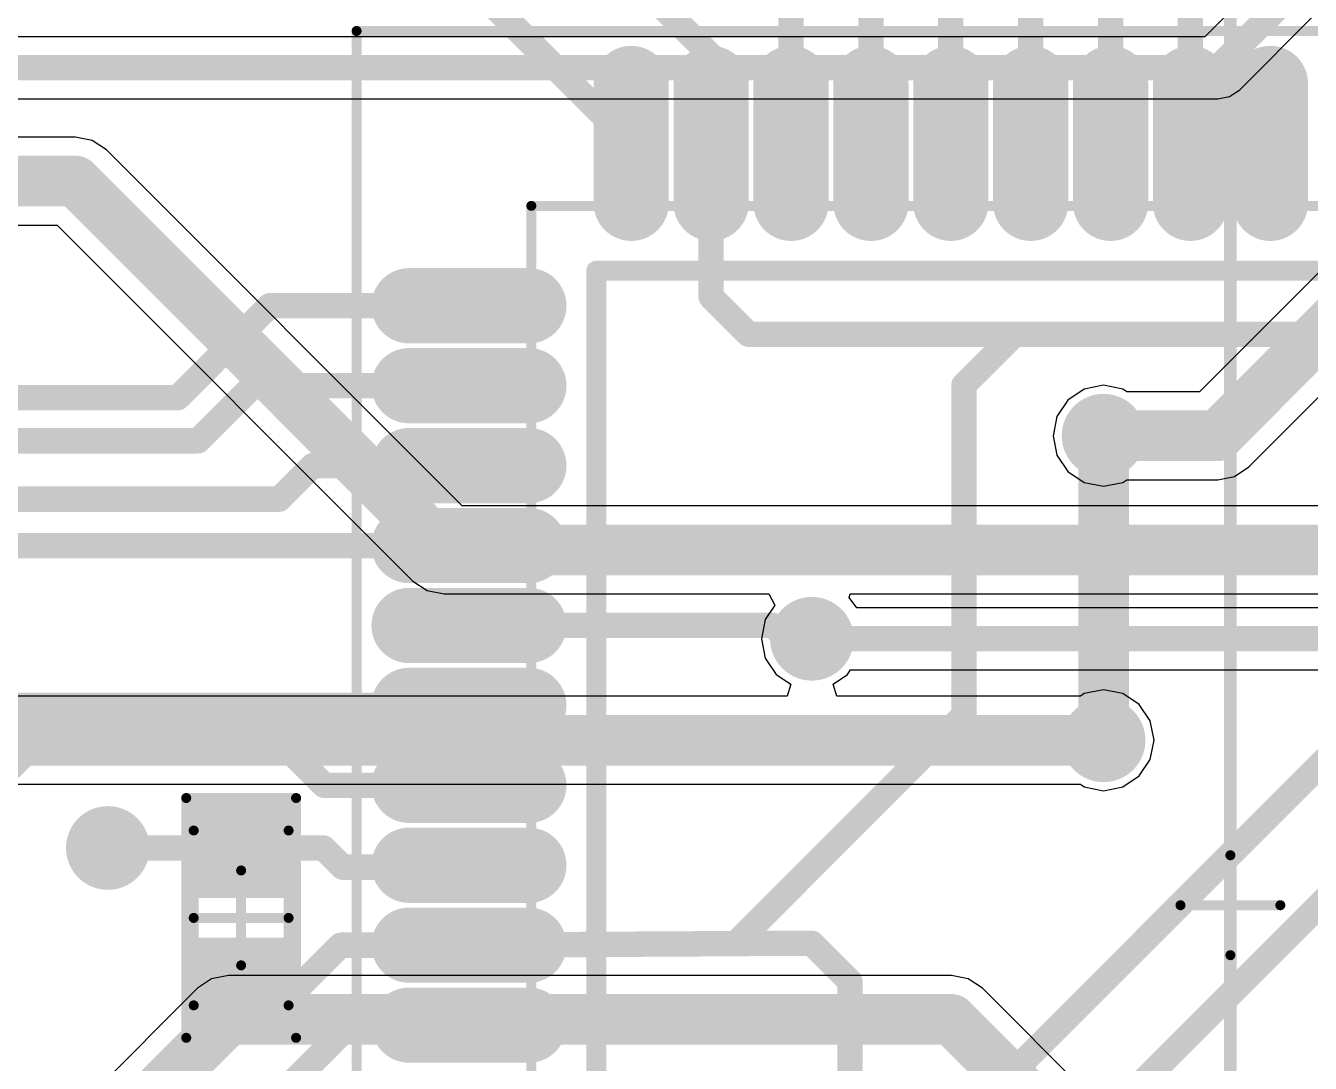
# Model space of a CAD drawing. Extents: x 6.31 to 9.67, y 3.49 to 7.65.
# Drawn here: x 7.515 to 8.021, y 6.61 to 7.019 of the extents above; entities that cross this region are included whole.
import ezdxf

# ---------------------------------------------------------------- set-up
doc = ezdxf.new("R2010")
doc.units = 0
for name, color, linetype in [('BOTTOMLAYER', 5, 'CONTINUOUS'), ('BOTTOMSOLDER', 6, 'CONTINUOUS'), ('MECHANICAL10', 56, 'CONTINUOUS'), ('MECHANICAL13', 56, 'CONTINUOUS'), ('MECHANICAL15', 56, 'CONTINUOUS'), ('MULTILAYER', 9, 'CONTINUOUS'), ('TOPLAYER', 1, 'CONTINUOUS'), ('TOPOVERLAY', 2, 'CONTINUOUS'), ('TOPPASTE', 8, 'CONTINUOUS'), ('TOPSOLDER', 216, 'CONTINUOUS')]:
    doc.layers.add(name, color=color, linetype=linetype)

msp = doc.modelspace()

# ---------------------------------------------------------------- linework, layer by layer
at = {"layer": 'BOTTOMLAYER'}
for p, q in [((7.99699, 6.84483), (8.25691, 7.10475)), ((8.20326, 7.10013), (7.97755, 6.87442)), ((8.00527, 7.03993), (7.97966, 7.01432)), ((7.99338, 6.99343), (8.02258, 7.02263)), ((7.97966, 7.01432), (7.28501, 7.01432)), ((7.28501, 6.98985), (7.98473, 6.98985)), ((7.98473, 6.98985), (7.98941, 6.99078)), ((7.98941, 6.99078), (7.99338, 6.99343)), ((7.99338, 6.99343), (7.99338, 6.99343)), ((7.99338, 6.99343), (7.99338, 6.99343)), ((7.53437, 6.97477), (7.01337, 6.97477)), ((7.54101, 6.97345), (7.53437, 6.97477)), ((7.54663, 6.96969), (7.54101, 6.97345)), ((7.68691, 6.82942), (7.54663, 6.96969)), ((7.01337, 6.94011), (7.52719, 6.94011)), ((7.52719, 6.94011), (7.66747, 6.79983)), ((7.93212, 6.87545), (7.92567, 6.87114)), ((7.93973, 6.87697), (7.93212, 6.87545)), ((7.94734, 6.87545), (7.93973, 6.87697)), ((7.94889, 6.87442), (7.94734, 6.87545)), ((7.97755, 6.87442), (7.94889, 6.87442)), ((7.92567, 6.87114), (7.92136, 6.86469)), ((7.92136, 6.86469), (7.91985, 6.85708)), ((7.91985, 6.85708), (7.92136, 6.84947)), ((7.92136, 6.84947), (7.92567, 6.84302)), ((7.92567, 6.84302), (7.93212, 6.83871)), ((7.99136, 6.84107), (7.99699, 6.84483)), ((7.99699, 6.84483), (7.99699, 6.84483)), ((7.99699, 6.84483), (7.99699, 6.84483)), ((7.93212, 6.83871), (7.93973, 6.8372)), ((7.93973, 6.8372), (7.94734, 6.83871)), ((7.94734, 6.83871), (7.94889, 6.83975)), ((7.94889, 6.83975), (7.98473, 6.83975)), ((7.98473, 6.83975), (7.99136, 6.84107)), ((8.27755, 6.82942), (7.68691, 6.82942)), ((7.66747, 6.79983), (7.66747, 6.79983)), ((7.66747, 6.79983), (7.66747, 6.79983)), ((7.66747, 6.79983), (7.66747, 6.79983)), ((7.66747, 6.79983), (7.66747, 6.79983)), ((7.66747, 6.79983), (7.66747, 6.79983)), ((7.66747, 6.79983), (7.66747, 6.79983)), ((7.66747, 6.79983), (7.66747, 6.79983)), ((7.66747, 6.79983), (7.66747, 6.79983)), ((7.66747, 6.79983), (7.66747, 6.79983)), ((7.66747, 6.79983), (7.66747, 6.79983)), ((7.66747, 6.79983), (7.66747, 6.79983)), ((7.66747, 6.79983), (7.6731, 6.79607)), ((7.6731, 6.79607), (7.67973, 6.79475)), ((7.67973, 6.79475), (7.80778, 6.79475)), ((7.80778, 6.79475), (7.81013, 6.79034)), ((7.83945, 6.79333), (7.83988, 6.79475)), ((7.84243, 6.78932), (7.83945, 6.79333)), ((7.83988, 6.79475), (8.28473, 6.79475)), ((7.81013, 6.79034), (7.80636, 6.78469)), ((8.08973, 6.78932), (7.84243, 6.78932)), ((7.80636, 6.78469), (7.80485, 6.77708)), ((7.80485, 6.77708), (7.80636, 6.76947)), ((7.80636, 6.76947), (7.81067, 6.76302)), ((7.81067, 6.76302), (7.81639, 6.7592)), ((7.83307, 6.7592), (7.83879, 6.76302)), ((7.83879, 6.76302), (7.84001, 6.76485)), ((7.84001, 6.76485), (8.08466, 6.76485)), ((7.81639, 6.7592), (7.81494, 6.75442)), ((7.83452, 6.75442), (7.83307, 6.7592)), ((7.93973, 6.75697), (7.93212, 6.75545)), ((7.94734, 6.75545), (7.93973, 6.75697)), ((7.81494, 6.75442), (7.49973, 6.75442)), ((7.93057, 6.75442), (7.83452, 6.75442)), ((7.93212, 6.75545), (7.93057, 6.75442)), ((7.95379, 6.75114), (7.94734, 6.75545)), ((7.9581, 6.74469), (7.95379, 6.75114)), ((7.95961, 6.73708), (7.9581, 6.74469)), ((7.9581, 6.72947), (7.95961, 6.73708)), ((7.95379, 6.72302), (7.9581, 6.72947)), ((7.94734, 6.71871), (7.95379, 6.72302)), ((7.50691, 6.71975), (7.93057, 6.71975)), ((7.93057, 6.71975), (7.93212, 6.71871)), ((7.93212, 6.71871), (7.93973, 6.7172)), ((7.93973, 6.7172), (7.94734, 6.71871)), ((7.5881, 6.6431), (7.58247, 6.63934)), ((7.59473, 6.64442), (7.5881, 6.6431)), ((7.87973, 6.64442), (7.59473, 6.64442)), ((7.88636, 6.6431), (7.87973, 6.64442)), ((7.89199, 6.63934), (7.88636, 6.6431)), ((7.58247, 6.63934), (7.38255, 6.43942)), ((8.09191, 6.43942), (7.89199, 6.63934))]:
    msp.add_line(p, q, dxfattribs=at)
for points, const_width in [([(7.98473, 6.85708), (8.24973, 7.12208)], 0.02), ([(7.98473, 7.00208), (8.02473, 7.04208)], 0.01), ([(7.26973, 7.00208), (7.98473, 7.00208)], 0.01), ([(6.97508, 6.95744), (7.53437, 6.95744)], 0.02), ([(7.53437, 6.95744), (7.67973, 6.81208)], 0.02), ([(7.93973, 6.85708), (7.98473, 6.85708)], 0.02), ([(7.67973, 6.81208), (8.28473, 6.81208)], 0.02), ([(7.82473, 6.77708), (8.08973, 6.77708)], 0.01), ([(7.49973, 6.73708), (7.93973, 6.73708)], 0.02), ([(7.38973, 6.42208), (7.59473, 6.62708)], 0.02), ([(7.59473, 6.62708), (7.87973, 6.62708)], 0.02), ([(7.87973, 6.62708), (8.08473, 6.42208)], 0.02)]:
    msp.add_lwpolyline(points, dxfattribs=dict(at, const_width=const_width))
for points, const_width in [([(7.98223, 7.00208, 1), (7.98723, 7.00208, 1)], 0.005), ([(7.98223, 7.00208, 1), (7.98723, 7.00208, 1)], 0.005), ([(7.52937, 6.95744, 1), (7.53937, 6.95744, 1)], 0.01), ([(7.52937, 6.95744, 1), (7.53937, 6.95744, 1)], 0.01), ([(7.93348, 6.85708, 1), (7.94598, 6.85708, 1)], 0.0125), ([(7.93473, 6.85708, 1), (7.94473, 6.85708, 1)], 0.01), ([(7.97973, 6.85708, 1), (7.98973, 6.85708, 1)], 0.01), ([(7.97973, 6.85708, 1), (7.98973, 6.85708, 1)], 0.01), ([(7.67473, 6.81208, 1), (7.68473, 6.81208, 1)], 0.01), ([(7.67473, 6.81208, 1), (7.68473, 6.81208, 1)], 0.01), ([(7.81848, 6.77708, 1), (7.83098, 6.77708, 1)], 0.0125), ([(7.82223, 6.77708, 1), (7.82723, 6.77708, 1)], 0.005), ([(7.93348, 6.73708, 1), (7.94598, 6.73708, 1)], 0.0125), ([(7.93473, 6.73708, 1), (7.94473, 6.73708, 1)], 0.01), ([(7.54092, 6.69464, 1), (7.55342, 6.69464, 1)], 0.0125), ([(7.58973, 6.62708, 1), (7.59973, 6.62708, 1)], 0.01), ([(7.58973, 6.62708, 1), (7.59973, 6.62708, 1)], 0.01), ([(7.87473, 6.62708, 1), (7.88473, 6.62708, 1)], 0.01), ([(7.87473, 6.62708, 1), (7.88473, 6.62708, 1)], 0.01)]:
    msp.add_lwpolyline(points, format="xyb", close=True, dxfattribs=dict(at, const_width=const_width))
at = {"layer": 'BOTTOMSOLDER', "const_width": 0.0165}
for points in [[(7.93148, 6.85708, 1), (7.94798, 6.85708, 1)], [(7.81648, 6.77708, 1), (7.83298, 6.77708, 1)], [(7.93148, 6.73708, 1), (7.94798, 6.73708, 1)], [(7.53892, 6.69464, 1), (7.55542, 6.69464, 1)]]:
    msp.add_lwpolyline(points, format="xyb", close=True, dxfattribs=at)
at = {"layer": 'MECHANICAL10', "const_width": 0.005}
msp.add_lwpolyline([(7.98973, 3.49708), (7.98973, 7.64708)], dxfattribs=at)
at = {"layer": 'MECHANICAL13', "const_width": 0.00394}
for points in [[(7.71414, 6.94767), (8.26532, 6.94767)], [(7.71414, 6.39649), (7.71414, 6.94767)], [(7.58103, 6.70153), (7.61843, 6.70153)], [(7.58103, 6.63263), (7.58103, 6.70153)], [(7.61843, 6.63263), (7.61843, 6.70153)], [(7.58103, 6.63263), (7.61843, 6.63263)]]:
    msp.add_lwpolyline(points, dxfattribs=at)
at = {"layer": 'MECHANICAL13', "const_width": 0.00197}
for points in [[(7.71315, 6.94767, 1), (7.71512, 6.94767, 1)], [(7.71315, 6.94767, 1), (7.71512, 6.94767, 1)], [(7.58004, 6.70153, 1), (7.58201, 6.70153, 1)], [(7.58004, 6.70153, 1), (7.58201, 6.70153, 1)], [(7.61745, 6.70153, 1), (7.61941, 6.70153, 1)], [(7.61745, 6.70153, 1), (7.61941, 6.70153, 1)], [(7.58004, 6.63263, 1), (7.58201, 6.63263, 1)], [(7.58004, 6.63263, 1), (7.58201, 6.63263, 1)], [(7.61745, 6.63263, 1), (7.61941, 6.63263, 1)], [(7.61745, 6.63263, 1), (7.61941, 6.63263, 1)]]:
    msp.add_lwpolyline(points, format="xyb", close=True, dxfattribs=at)
at = {"layer": 'MECHANICAL15', "const_width": 0.00394}
for points in [[(7.64524, 7.01657), (8.33422, 7.01657)], [(7.64524, 6.32759), (7.64524, 7.01657)], [(7.57808, 6.71433), (7.62138, 6.71433)], [(7.57808, 6.61984), (7.57808, 6.71433)], [(7.62138, 6.61984), (7.62138, 6.71433)], [(7.98973, 6.6524), (7.98973, 6.69177)], [(7.59973, 6.64838), (7.59973, 6.68578)], [(7.97004, 6.67208), (8.00941, 6.67208)], [(7.58103, 6.66708), (7.61843, 6.66708)], [(7.57808, 6.61984), (7.62138, 6.61984)]]:
    msp.add_lwpolyline(points, dxfattribs=at)
at = {"layer": 'MECHANICAL15', "const_width": 0.00197}
for points in [[(7.64426, 7.01657, 1), (7.64623, 7.01657, 1)], [(7.64426, 7.01657, 1), (7.64623, 7.01657, 1)], [(7.57709, 6.71433, 1), (7.57906, 6.71433, 1)], [(7.57709, 6.71433, 1), (7.57906, 6.71433, 1)], [(7.6204, 6.71433, 1), (7.62237, 6.71433, 1)], [(7.6204, 6.71433, 1), (7.62237, 6.71433, 1)], [(7.98874, 6.69177, 1), (7.99071, 6.69177, 1)], [(7.59874, 6.68578, 1), (7.60071, 6.68578, 1)], [(7.96906, 6.67208, 1), (7.97103, 6.67208, 1)], [(8.00843, 6.67208, 1), (8.0104, 6.67208, 1)], [(7.58004, 6.66708, 1), (7.58201, 6.66708, 1)], [(7.61745, 6.66708, 1), (7.61941, 6.66708, 1)], [(7.59874, 6.64838, 1), (7.60071, 6.64838, 1)], [(7.98874, 6.6524, 1), (7.99071, 6.6524, 1)], [(7.57709, 6.61984, 1), (7.57906, 6.61984, 1)], [(7.57709, 6.61984, 1), (7.57906, 6.61984, 1)], [(7.6204, 6.61984, 1), (7.62237, 6.61984, 1)], [(7.6204, 6.61984, 1), (7.62237, 6.61984, 1)]]:
    msp.add_lwpolyline(points, format="xyb", close=True, dxfattribs=at)
at = {"layer": 'MULTILAYER', "const_width": 0.0125}
for points in [[(7.93348, 6.85708, 1), (7.94598, 6.85708, 1)], [(7.81848, 6.77708, 1), (7.83098, 6.77708, 1)], [(7.93348, 6.73708, 1), (7.94598, 6.73708, 1)], [(7.54092, 6.69464, 1), (7.55342, 6.69464, 1)]]:
    msp.add_lwpolyline(points, format="xyb", close=True, dxfattribs=at)
at = {"layer": 'TOPLAYER'}
for points, const_width in [([(7.848, 6.97228), (7.848, 7.42035)], 0.01), ([(7.57973, 7.14606), (7.75351, 6.97228)], 0.01), ([(7.87949, 6.97228), (7.87949, 7.13185)], 0.01), ([(7.91099, 6.97228), (7.91099, 7.07582)], 0.01), ([(7.8165, 6.97228), (7.8165, 7.0563)], 0.01), ([(7.94248, 6.97228), (7.94248, 7.04984)], 0.01), ([(7.97398, 6.97228), (7.97398, 7.03634)], 0.01), ([(7.76217, 7.02964), (7.785, 7.00681)], 0.01), ([(7.785, 6.97228), (7.785, 7.00681)], 0.01), ([(7.75351, 6.9959), (7.75351, 6.94866)], 0.02165), ([(7.785, 6.9959), (7.785, 6.94866)], 0.02165), ([(7.8165, 6.9959), (7.8165, 6.94866)], 0.02165), ([(7.848, 6.9959), (7.848, 6.94866)], 0.02165), ([(7.87949, 6.9959), (7.87949, 6.94866)], 0.02165), ([(7.91099, 6.9959), (7.91099, 6.94866)], 0.02165), ([(7.94248, 6.9959), (7.94248, 6.94866)], 0.02165), ([(7.97398, 6.9959), (7.97398, 6.94866)], 0.02165), ([(8.00548, 6.9959), (8.00548, 6.94866)], 0.02165), ([(7.785, 6.91181), (7.785, 6.97228)], 0.01), ([(7.71315, 6.9083), (7.66591, 6.9083)], 0.02165), ([(7.57473, 6.87208), (7.61095, 6.9083)], 0.01), ([(7.61095, 6.9083), (7.68953, 6.9083)], 0.01), ([(7.785, 6.91181), (7.79973, 6.89708)], 0.01), ([(7.79973, 6.89708), (7.90473, 6.89708)], 0.01), ([(7.88473, 6.87708), (7.90473, 6.89708)], 0.01), ([(7.90473, 6.89708), (8.04973, 6.89708)], 0.01), ([(7.71315, 6.87681), (7.66591, 6.87681)], 0.02165), ([(7.58273, 6.85508), (7.60445, 6.87681)], 0.01), ([(7.60445, 6.87681), (7.68953, 6.87681)], 0.01), ([(7.88473, 6.74708), (7.88473, 6.87708)], 0.01), ([(7.18973, 6.87208), (7.57473, 6.87208)], 0.01), ([(7.93973, 6.73708), (7.93973, 6.85708)], 0.02), ([(7.46773, 6.85508), (7.58273, 6.85508)], 0.01), ([(7.71315, 6.84531), (7.66591, 6.84531)], 0.02165), ([(7.61473, 6.83208), (7.62796, 6.84531)], 0.01), ([(7.62796, 6.84531), (7.68953, 6.84531)], 0.01), ([(7.47473, 6.83208), (7.61473, 6.83208)], 0.01), ([(7.71315, 6.81382), (7.66591, 6.81382)], 0.02165), ([(7.49146, 6.81382), (7.68953, 6.81382)], 0.01), ([(7.78973, 6.49208), (8.09997, 6.80232)], 0.01), ([(7.71315, 6.78232), (7.66591, 6.78232)], 0.02165), ([(7.68953, 6.78232), (7.80949, 6.78232)], 0.01), ([(7.80949, 6.78232), (7.81473, 6.77708)], 0.01), ([(7.79973, 6.44708), (8.13146, 6.77882)], 0.01), ([(7.81473, 6.77708), (7.82473, 6.77708)], 0.01), ([(7.71315, 6.75082), (7.66591, 6.75082)], 0.02165), ([(7.50347, 6.75082), (7.68953, 6.75082)], 0.01), ([(7.79473, 6.65708), (7.88473, 6.74708)], 0.01), ([(7.49473, 6.71208), (7.51473, 6.73208)], 0.01), ([(7.51473, 6.73208), (7.61973, 6.73208)], 0.01), ([(7.61973, 6.73208), (7.63248, 6.71933)], 0.01), ([(7.71315, 6.71933), (7.66591, 6.71933)], 0.02165), ([(7.63248, 6.71933), (7.68953, 6.71933)], 0.01), ([(7.54717, 6.69464), (7.59973, 6.69464)], 0.01), ([(7.59973, 6.69464), (7.63217, 6.69464)], 0.01), ([(7.63217, 6.69464), (7.63973, 6.68708)], 0.01), ([(7.71315, 6.68783), (7.66591, 6.68783)], 0.02165), ([(7.63973, 6.68708), (7.68878, 6.68708)], 0.01), ([(7.68878, 6.68708), (7.68953, 6.68783)], 0.01), ([(7.71315, 6.65634), (7.66591, 6.65634)], 0.02165), ([(7.62217, 6.63952), (7.63898, 6.65634)], 0.01), ([(7.63898, 6.65634), (7.68953, 6.65634)], 0.01), ([(7.68953, 6.65634), (7.79973, 6.65699)], 0.01), ([(7.79473, 6.65708), (7.82473, 6.65708)], 0.01), ([(7.82473, 6.65708), (7.83973, 6.64208)], 0.01), ([(7.59973, 6.63952), (7.62217, 6.63952)], 0.01), ([(7.83973, 6.58208), (7.83973, 6.64208)], 0.01), ([(7.71315, 6.62484), (7.66591, 6.62484)], 0.02165), ([(7.56973, 6.55208), (7.64248, 6.62484)], 0.01), ([(7.64248, 6.62484), (7.68953, 6.62484)], 0.01)]:
    msp.add_lwpolyline(points, dxfattribs=dict(at, const_width=const_width))
for points, const_width in [([(7.7825, 7.00681, 1), (7.7875, 7.00681, 1)], 0.005), ([(7.7825, 7.00681, 1), (7.7875, 7.00681, 1)], 0.005), ([(7.7481, 6.9959, 1), (7.75892, 6.9959, 1)], 0.01083), ([(7.77959, 6.9959, 1), (7.79042, 6.9959, 1)], 0.01083), ([(7.81109, 6.9959, 1), (7.82191, 6.9959, 1)], 0.01083), ([(7.84258, 6.9959, 1), (7.85341, 6.9959, 1)], 0.01083), ([(7.87408, 6.9959, 1), (7.88491, 6.9959, 1)], 0.01083), ([(7.90558, 6.9959, 1), (7.9164, 6.9959, 1)], 0.01083), ([(7.93707, 6.9959, 1), (7.9479, 6.9959, 1)], 0.01083), ([(7.96857, 6.9959, 1), (7.97939, 6.9959, 1)], 0.01083), ([(8.00006, 6.9959, 1), (8.01089, 6.9959, 1)], 0.01083), ([(7.75101, 6.97228, 1), (7.75601, 6.97228, 1)], 0.005), ([(7.7825, 6.97228, 1), (7.7875, 6.97228, 1)], 0.005), ([(7.7825, 6.97228, 1), (7.7875, 6.97228, 1)], 0.005), ([(7.814, 6.97228, 1), (7.819, 6.97228, 1)], 0.005), ([(7.8455, 6.97228, 1), (7.8505, 6.97228, 1)], 0.005), ([(7.87699, 6.97228, 1), (7.88199, 6.97228, 1)], 0.005), ([(7.90849, 6.97228, 1), (7.91349, 6.97228, 1)], 0.005), ([(7.93998, 6.97228, 1), (7.94498, 6.97228, 1)], 0.005), ([(7.97148, 6.97228, 1), (7.97648, 6.97228, 1)], 0.005), ([(7.7481, 6.94866, 1), (7.75892, 6.94866, 1)], 0.01083), ([(7.77959, 6.94866, 1), (7.79042, 6.94866, 1)], 0.01083), ([(7.81109, 6.94866, 1), (7.82191, 6.94866, 1)], 0.01083), ([(7.84258, 6.94866, 1), (7.85341, 6.94866, 1)], 0.01083), ([(7.87408, 6.94866, 1), (7.88491, 6.94866, 1)], 0.01083), ([(7.90558, 6.94866, 1), (7.9164, 6.94866, 1)], 0.01083), ([(7.93707, 6.94866, 1), (7.9479, 6.94866, 1)], 0.01083), ([(7.96857, 6.94866, 1), (7.97939, 6.94866, 1)], 0.01083), ([(8.00006, 6.94866, 1), (8.01089, 6.94866, 1)], 0.01083), ([(7.6605, 6.9083, 1), (7.67132, 6.9083, 1)], 0.01083), ([(7.70774, 6.9083, 1), (7.71857, 6.9083, 1)], 0.01083), ([(7.60845, 6.9083, 1), (7.61345, 6.9083, 1)], 0.005), ([(7.60845, 6.9083, 1), (7.61345, 6.9083, 1)], 0.005), ([(7.68703, 6.9083, 1), (7.69203, 6.9083, 1)], 0.005), ([(7.7825, 6.91181, 1), (7.7875, 6.91181, 1)], 0.005), ([(7.7825, 6.91181, 1), (7.7875, 6.91181, 1)], 0.005), ([(7.79723, 6.89708, 1), (7.80223, 6.89708, 1)], 0.005), ([(7.79723, 6.89708, 1), (7.80223, 6.89708, 1)], 0.005), ([(7.90223, 6.89708, 1), (7.90723, 6.89708, 1)], 0.005), ([(7.90223, 6.89708, 1), (7.90723, 6.89708, 1)], 0.005), ([(7.90223, 6.89708, 1), (7.90723, 6.89708, 1)], 0.005), ([(7.6605, 6.87681, 1), (7.67132, 6.87681, 1)], 0.01083), ([(7.70774, 6.87681, 1), (7.71857, 6.87681, 1)], 0.01083), ([(7.60195, 6.87681, 1), (7.60695, 6.87681, 1)], 0.005), ([(7.60195, 6.87681, 1), (7.60695, 6.87681, 1)], 0.005), ([(7.68703, 6.87681, 1), (7.69203, 6.87681, 1)], 0.005), ([(7.88223, 6.87708, 1), (7.88723, 6.87708, 1)], 0.005), ([(7.88223, 6.87708, 1), (7.88723, 6.87708, 1)], 0.005), ([(7.57223, 6.87208, 1), (7.57723, 6.87208, 1)], 0.005), ([(7.57223, 6.87208, 1), (7.57723, 6.87208, 1)], 0.005), ([(7.93348, 6.85708, 1), (7.94598, 6.85708, 1)], 0.0125), ([(7.93473, 6.85708, 1), (7.94473, 6.85708, 1)], 0.01), ([(7.58023, 6.85508, 1), (7.58523, 6.85508, 1)], 0.005), ([(7.58023, 6.85508, 1), (7.58523, 6.85508, 1)], 0.005), ([(7.6605, 6.84531, 1), (7.67132, 6.84531, 1)], 0.01083), ([(7.70774, 6.84531, 1), (7.71857, 6.84531, 1)], 0.01083), ([(7.62546, 6.84531, 1), (7.63046, 6.84531, 1)], 0.005), ([(7.62546, 6.84531, 1), (7.63046, 6.84531, 1)], 0.005), ([(7.68703, 6.84531, 1), (7.69203, 6.84531, 1)], 0.005), ([(7.61223, 6.83208, 1), (7.61723, 6.83208, 1)], 0.005), ([(7.61223, 6.83208, 1), (7.61723, 6.83208, 1)], 0.005), ([(7.6605, 6.81382, 1), (7.67132, 6.81382, 1)], 0.01083), ([(7.70774, 6.81382, 1), (7.71857, 6.81382, 1)], 0.01083), ([(7.68703, 6.81382, 1), (7.69203, 6.81382, 1)], 0.005), ([(7.6605, 6.78232, 1), (7.67132, 6.78232, 1)], 0.01083), ([(7.70774, 6.78232, 1), (7.71857, 6.78232, 1)], 0.01083), ([(7.68703, 6.78232, 1), (7.69203, 6.78232, 1)], 0.005), ([(7.80699, 6.78232, 1), (7.81199, 6.78232, 1)], 0.005), ([(7.80699, 6.78232, 1), (7.81199, 6.78232, 1)], 0.005), ([(7.81848, 6.77708, 1), (7.83098, 6.77708, 1)], 0.0125), ([(7.81223, 6.77708, 1), (7.81723, 6.77708, 1)], 0.005), ([(7.81223, 6.77708, 1), (7.81723, 6.77708, 1)], 0.005), ([(7.82223, 6.77708, 1), (7.82723, 6.77708, 1)], 0.005), ([(7.6605, 6.75082, 1), (7.67132, 6.75082, 1)], 0.01083), ([(7.70774, 6.75082, 1), (7.71857, 6.75082, 1)], 0.01083), ([(7.68703, 6.75082, 1), (7.69203, 6.75082, 1)], 0.005), ([(7.88223, 6.74708, 1), (7.88723, 6.74708, 1)], 0.005), ([(7.88223, 6.74708, 1), (7.88723, 6.74708, 1)], 0.005), ([(7.93348, 6.73708, 1), (7.94598, 6.73708, 1)], 0.0125), ([(7.93473, 6.73708, 1), (7.94473, 6.73708, 1)], 0.01), ([(7.51223, 6.73208, 1), (7.51723, 6.73208, 1)], 0.005), ([(7.51223, 6.73208, 1), (7.51723, 6.73208, 1)], 0.005), ([(7.61723, 6.73208, 1), (7.62223, 6.73208, 1)], 0.005), ([(7.61723, 6.73208, 1), (7.62223, 6.73208, 1)], 0.005), ([(7.6605, 6.71933, 1), (7.67132, 6.71933, 1)], 0.01083), ([(7.70774, 6.71933, 1), (7.71857, 6.71933, 1)], 0.01083), ([(7.62998, 6.71933, 1), (7.63498, 6.71933, 1)], 0.005), ([(7.62998, 6.71933, 1), (7.63498, 6.71933, 1)], 0.005), ([(7.68703, 6.71933, 1), (7.69203, 6.71933, 1)], 0.005), ([(7.54092, 6.69464, 1), (7.55342, 6.69464, 1)], 0.0125), ([(7.54467, 6.69464, 1), (7.54967, 6.69464, 1)], 0.005), ([(7.59723, 6.69464, 1), (7.60223, 6.69464, 1)], 0.005), ([(7.59723, 6.69464, 1), (7.60223, 6.69464, 1)], 0.005), ([(7.62967, 6.69464, 1), (7.63467, 6.69464, 1)], 0.005), ([(7.62967, 6.69464, 1), (7.63467, 6.69464, 1)], 0.005), ([(7.6605, 6.68783, 1), (7.67132, 6.68783, 1)], 0.01083), ([(7.70774, 6.68783, 1), (7.71857, 6.68783, 1)], 0.01083), ([(7.63723, 6.68708, 1), (7.64223, 6.68708, 1)], 0.005), ([(7.63723, 6.68708, 1), (7.64223, 6.68708, 1)], 0.005), ([(7.68628, 6.68708, 1), (7.69128, 6.68708, 1)], 0.005), ([(7.68628, 6.68708, 1), (7.69128, 6.68708, 1)], 0.005), ([(7.68703, 6.68783, 1), (7.69203, 6.68783, 1)], 0.005), ([(7.6605, 6.65634, 1), (7.67132, 6.65634, 1)], 0.01083), ([(7.70774, 6.65634, 1), (7.71857, 6.65634, 1)], 0.01083), ([(7.63648, 6.65634, 1), (7.64148, 6.65634, 1)], 0.005), ([(7.63648, 6.65634, 1), (7.64148, 6.65634, 1)], 0.005), ([(7.68703, 6.65634, 1), (7.69203, 6.65634, 1)], 0.005), ([(7.68703, 6.65634, 1), (7.69203, 6.65634, 1)], 0.005), ([(7.79223, 6.65708, 1), (7.79723, 6.65708, 1)], 0.005), ([(7.79223, 6.65708, 1), (7.79723, 6.65708, 1)], 0.005), ([(7.79723, 6.65699, 1), (7.80223, 6.65699, 1)], 0.005), ([(7.82223, 6.65708, 1), (7.82723, 6.65708, 1)], 0.005), ([(7.82223, 6.65708, 1), (7.82723, 6.65708, 1)], 0.005), ([(7.59723, 6.63952, 1), (7.60223, 6.63952, 1)], 0.005), ([(7.61967, 6.63952, 1), (7.62467, 6.63952, 1)], 0.005), ([(7.61967, 6.63952, 1), (7.62467, 6.63952, 1)], 0.005), ([(7.83723, 6.64208, 1), (7.84223, 6.64208, 1)], 0.005), ([(7.83723, 6.64208, 1), (7.84223, 6.64208, 1)], 0.005), ([(7.6605, 6.62484, 1), (7.67132, 6.62484, 1)], 0.01083), ([(7.70774, 6.62484, 1), (7.71857, 6.62484, 1)], 0.01083), ([(7.63998, 6.62484, 1), (7.64498, 6.62484, 1)], 0.005), ([(7.63998, 6.62484, 1), (7.64498, 6.62484, 1)], 0.005), ([(7.68703, 6.62484, 1), (7.69203, 6.62484, 1)], 0.005)]:
    msp.add_lwpolyline(points, format="xyb", close=True, dxfattribs=dict(at, const_width=const_width))
for points in [[(7.58201, 6.67889), (7.61745, 6.67889), (7.58201, 6.71039), (7.61745, 6.71039)], [(7.58201, 6.62378), (7.61745, 6.62378), (7.58201, 6.65527), (7.61745, 6.65527)]]:
    msp.add_solid(points, dxfattribs=at)
at = {"layer": 'TOPOVERLAY', "const_width": 0.00787}
for points in [[(7.73973, 6.92208), (8.23973, 6.92208)], [(7.73973, 6.42208), (7.73973, 6.92208)]]:
    msp.add_lwpolyline(points, dxfattribs=at)
at = {"layer": 'TOPOVERLAY', "const_width": 0.00394}
msp.add_lwpolyline([(7.73776, 6.92208, 1), (7.7417, 6.92208, 1)], format="xyb", close=True, dxfattribs=at)
msp.add_lwpolyline([(7.73776, 6.92208, 1), (7.7417, 6.92208, 1)], format="xyb", close=True, dxfattribs=at)
at = {"layer": 'TOPPASTE', "const_width": 0.02165}
for points in [[(7.75351, 6.9959), (7.75351, 6.94866)], [(7.785, 6.9959), (7.785, 6.94866)], [(7.8165, 6.9959), (7.8165, 6.94866)], [(7.848, 6.9959), (7.848, 6.94866)], [(7.87949, 6.9959), (7.87949, 6.94866)], [(7.91099, 6.9959), (7.91099, 6.94866)], [(7.94248, 6.9959), (7.94248, 6.94866)], [(7.97398, 6.9959), (7.97398, 6.94866)], [(8.00548, 6.9959), (8.00548, 6.94866)], [(7.71315, 6.9083), (7.66591, 6.9083)], [(7.71315, 6.87681), (7.66591, 6.87681)], [(7.71315, 6.84531), (7.66591, 6.84531)], [(7.71315, 6.81382), (7.66591, 6.81382)], [(7.71315, 6.78232), (7.66591, 6.78232)], [(7.71315, 6.75082), (7.66591, 6.75082)], [(7.71315, 6.71933), (7.66591, 6.71933)], [(7.71315, 6.68783), (7.66591, 6.68783)], [(7.71315, 6.65634), (7.66591, 6.65634)], [(7.71315, 6.62484), (7.66591, 6.62484)]]:
    msp.add_lwpolyline(points, dxfattribs=at)
at = {"layer": 'TOPPASTE', "const_width": 0.01083}
for points in [[(7.7481, 6.9959, 1), (7.75892, 6.9959, 1)], [(7.77959, 6.9959, 1), (7.79042, 6.9959, 1)], [(7.81109, 6.9959, 1), (7.82191, 6.9959, 1)], [(7.84258, 6.9959, 1), (7.85341, 6.9959, 1)], [(7.87408, 6.9959, 1), (7.88491, 6.9959, 1)], [(7.90558, 6.9959, 1), (7.9164, 6.9959, 1)], [(7.93707, 6.9959, 1), (7.9479, 6.9959, 1)], [(7.96857, 6.9959, 1), (7.97939, 6.9959, 1)], [(8.00006, 6.9959, 1), (8.01089, 6.9959, 1)], [(7.7481, 6.94866, 1), (7.75892, 6.94866, 1)], [(7.77959, 6.94866, 1), (7.79042, 6.94866, 1)], [(7.81109, 6.94866, 1), (7.82191, 6.94866, 1)], [(7.84258, 6.94866, 1), (7.85341, 6.94866, 1)], [(7.87408, 6.94866, 1), (7.88491, 6.94866, 1)], [(7.90558, 6.94866, 1), (7.9164, 6.94866, 1)], [(7.93707, 6.94866, 1), (7.9479, 6.94866, 1)], [(7.96857, 6.94866, 1), (7.97939, 6.94866, 1)], [(8.00006, 6.94866, 1), (8.01089, 6.94866, 1)], [(7.6605, 6.9083, 1), (7.67132, 6.9083, 1)], [(7.70774, 6.9083, 1), (7.71857, 6.9083, 1)], [(7.6605, 6.87681, 1), (7.67132, 6.87681, 1)], [(7.70774, 6.87681, 1), (7.71857, 6.87681, 1)], [(7.6605, 6.84531, 1), (7.67132, 6.84531, 1)], [(7.70774, 6.84531, 1), (7.71857, 6.84531, 1)], [(7.6605, 6.81382, 1), (7.67132, 6.81382, 1)], [(7.70774, 6.81382, 1), (7.71857, 6.81382, 1)], [(7.6605, 6.78232, 1), (7.67132, 6.78232, 1)], [(7.70774, 6.78232, 1), (7.71857, 6.78232, 1)], [(7.6605, 6.75082, 1), (7.67132, 6.75082, 1)], [(7.70774, 6.75082, 1), (7.71857, 6.75082, 1)], [(7.6605, 6.71933, 1), (7.67132, 6.71933, 1)], [(7.70774, 6.71933, 1), (7.71857, 6.71933, 1)], [(7.6605, 6.68783, 1), (7.67132, 6.68783, 1)], [(7.70774, 6.68783, 1), (7.71857, 6.68783, 1)], [(7.6605, 6.65634, 1), (7.67132, 6.65634, 1)], [(7.70774, 6.65634, 1), (7.71857, 6.65634, 1)], [(7.6605, 6.62484, 1), (7.67132, 6.62484, 1)], [(7.70774, 6.62484, 1), (7.71857, 6.62484, 1)]]:
    msp.add_lwpolyline(points, format="xyb", close=True, dxfattribs=at)
at = {"layer": 'TOPPASTE'}
for points in [[(7.58201, 6.67889), (7.61745, 6.67889), (7.58201, 6.71039), (7.61745, 6.71039)], [(7.58201, 6.62378), (7.61745, 6.62378), (7.58201, 6.65527), (7.61745, 6.65527)]]:
    msp.add_solid(points, dxfattribs=at)
at = {"layer": 'TOPSOLDER', "const_width": 0.02965}
for points in [[(7.75351, 6.9959), (7.75351, 6.94866)], [(7.785, 6.9959), (7.785, 6.94866)], [(7.8165, 6.9959), (7.8165, 6.94866)], [(7.848, 6.9959), (7.848, 6.94866)], [(7.87949, 6.9959), (7.87949, 6.94866)], [(7.91099, 6.9959), (7.91099, 6.94866)], [(7.94248, 6.9959), (7.94248, 6.94866)], [(7.97398, 6.9959), (7.97398, 6.94866)], [(8.00548, 6.9959), (8.00548, 6.94866)], [(7.71315, 6.9083), (7.66591, 6.9083)], [(7.71315, 6.87681), (7.66591, 6.87681)], [(7.71315, 6.84531), (7.66591, 6.84531)], [(7.71315, 6.81382), (7.66591, 6.81382)], [(7.71315, 6.78232), (7.66591, 6.78232)], [(7.71315, 6.75082), (7.66591, 6.75082)], [(7.71315, 6.71933), (7.66591, 6.71933)], [(7.71315, 6.68783), (7.66591, 6.68783)], [(7.71315, 6.65634), (7.66591, 6.65634)], [(7.71315, 6.62484), (7.66591, 6.62484)]]:
    msp.add_lwpolyline(points, dxfattribs=at)
at = {"layer": 'TOPSOLDER'}
for points, const_width in [([(7.7461, 6.9959, 1), (7.76092, 6.9959, 1)], 0.01483), ([(7.77759, 6.9959, 1), (7.79242, 6.9959, 1)], 0.01483), ([(7.80909, 6.9959, 1), (7.82391, 6.9959, 1)], 0.01483), ([(7.84058, 6.9959, 1), (7.85541, 6.9959, 1)], 0.01483), ([(7.87208, 6.9959, 1), (7.88691, 6.9959, 1)], 0.01483), ([(7.90358, 6.9959, 1), (7.9184, 6.9959, 1)], 0.01483), ([(7.93507, 6.9959, 1), (7.9499, 6.9959, 1)], 0.01483), ([(7.96657, 6.9959, 1), (7.98139, 6.9959, 1)], 0.01483), ([(7.99806, 6.9959, 1), (8.01289, 6.9959, 1)], 0.01483), ([(7.7461, 6.94866, 1), (7.76092, 6.94866, 1)], 0.01483), ([(7.77759, 6.94866, 1), (7.79242, 6.94866, 1)], 0.01483), ([(7.80909, 6.94866, 1), (7.82391, 6.94866, 1)], 0.01483), ([(7.84058, 6.94866, 1), (7.85541, 6.94866, 1)], 0.01483), ([(7.87208, 6.94866, 1), (7.88691, 6.94866, 1)], 0.01483), ([(7.90358, 6.94866, 1), (7.9184, 6.94866, 1)], 0.01483), ([(7.93507, 6.94866, 1), (7.9499, 6.94866, 1)], 0.01483), ([(7.96657, 6.94866, 1), (7.98139, 6.94866, 1)], 0.01483), ([(7.99806, 6.94866, 1), (8.01289, 6.94866, 1)], 0.01483), ([(7.6585, 6.9083, 1), (7.67332, 6.9083, 1)], 0.01483), ([(7.70574, 6.9083, 1), (7.72057, 6.9083, 1)], 0.01483), ([(7.6585, 6.87681, 1), (7.67332, 6.87681, 1)], 0.01483), ([(7.70574, 6.87681, 1), (7.72057, 6.87681, 1)], 0.01483), ([(7.93148, 6.85708, 1), (7.94798, 6.85708, 1)], 0.0165), ([(7.6585, 6.84531, 1), (7.67332, 6.84531, 1)], 0.01483), ([(7.70574, 6.84531, 1), (7.72057, 6.84531, 1)], 0.01483), ([(7.6585, 6.81382, 1), (7.67332, 6.81382, 1)], 0.01483), ([(7.70574, 6.81382, 1), (7.72057, 6.81382, 1)], 0.01483), ([(7.6585, 6.78232, 1), (7.67332, 6.78232, 1)], 0.01483), ([(7.70574, 6.78232, 1), (7.72057, 6.78232, 1)], 0.01483), ([(7.81648, 6.77708, 1), (7.83298, 6.77708, 1)], 0.0165), ([(7.6585, 6.75082, 1), (7.67332, 6.75082, 1)], 0.01483), ([(7.70574, 6.75082, 1), (7.72057, 6.75082, 1)], 0.01483), ([(7.93148, 6.73708, 1), (7.94798, 6.73708, 1)], 0.0165), ([(7.6585, 6.71933, 1), (7.67332, 6.71933, 1)], 0.01483), ([(7.70574, 6.71933, 1), (7.72057, 6.71933, 1)], 0.01483), ([(7.53892, 6.69464, 1), (7.55542, 6.69464, 1)], 0.0165), ([(7.6585, 6.68783, 1), (7.67332, 6.68783, 1)], 0.01483), ([(7.70574, 6.68783, 1), (7.72057, 6.68783, 1)], 0.01483), ([(7.6585, 6.65634, 1), (7.67332, 6.65634, 1)], 0.01483), ([(7.70574, 6.65634, 1), (7.72057, 6.65634, 1)], 0.01483), ([(7.6585, 6.62484, 1), (7.67332, 6.62484, 1)], 0.01483), ([(7.70574, 6.62484, 1), (7.72057, 6.62484, 1)], 0.01483)]:
    msp.add_lwpolyline(points, format="xyb", close=True, dxfattribs=dict(at, const_width=const_width))
for points in [[(7.57801, 6.67489), (7.62145, 6.67489), (7.57801, 6.71439), (7.62145, 6.71439)], [(7.57801, 6.61978), (7.62145, 6.61978), (7.57801, 6.65927), (7.62145, 6.65927)]]:
    msp.add_solid(points, dxfattribs=at)

doc.saveas('drawing.dxf')
